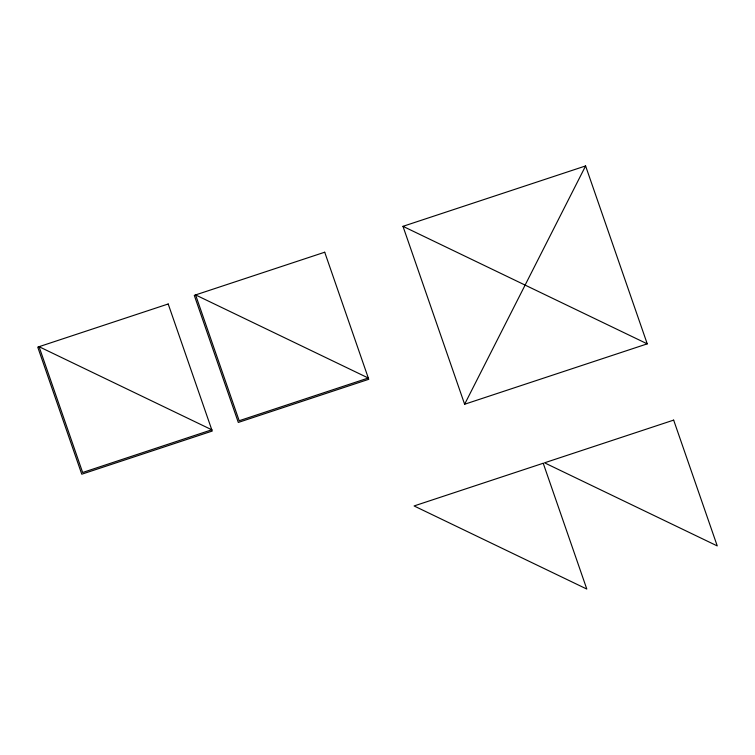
<?xml version="1.0" encoding="UTF-8"?>
<svg xmlns="http://www.w3.org/2000/svg" width="755" height="755" viewBox="0 0 755 755"><rect width="100%" height="100%" fill="white"/><g stroke="black" fill="none" stroke-linecap="round" stroke-linejoin="round"><path stroke-width="1.13" d="M464.627 404.246L585.597 165.94L647.243 343.855L464.627 404.246L402.981 226.33L585.597 165.94M402.981 226.33L647.243 343.855M168.195 303.982L37.75 347.121L81.776 474.197L212.221 431.067L168.195 303.982M324.716 252.217L194.28 295.356L238.306 422.432L368.751 379.303L324.716 252.217M211.778 429.793L82.644 472.498L39.052 346.687L211.778 429.793M368.308 378.029L239.175 420.733L195.583 294.922L368.308 378.029M543.222 463.249L414.08 505.954L586.805 589.06L543.222 463.249M673.658 420.11L544.525 462.815L717.25 545.922L673.658 420.11"/></g></svg>
